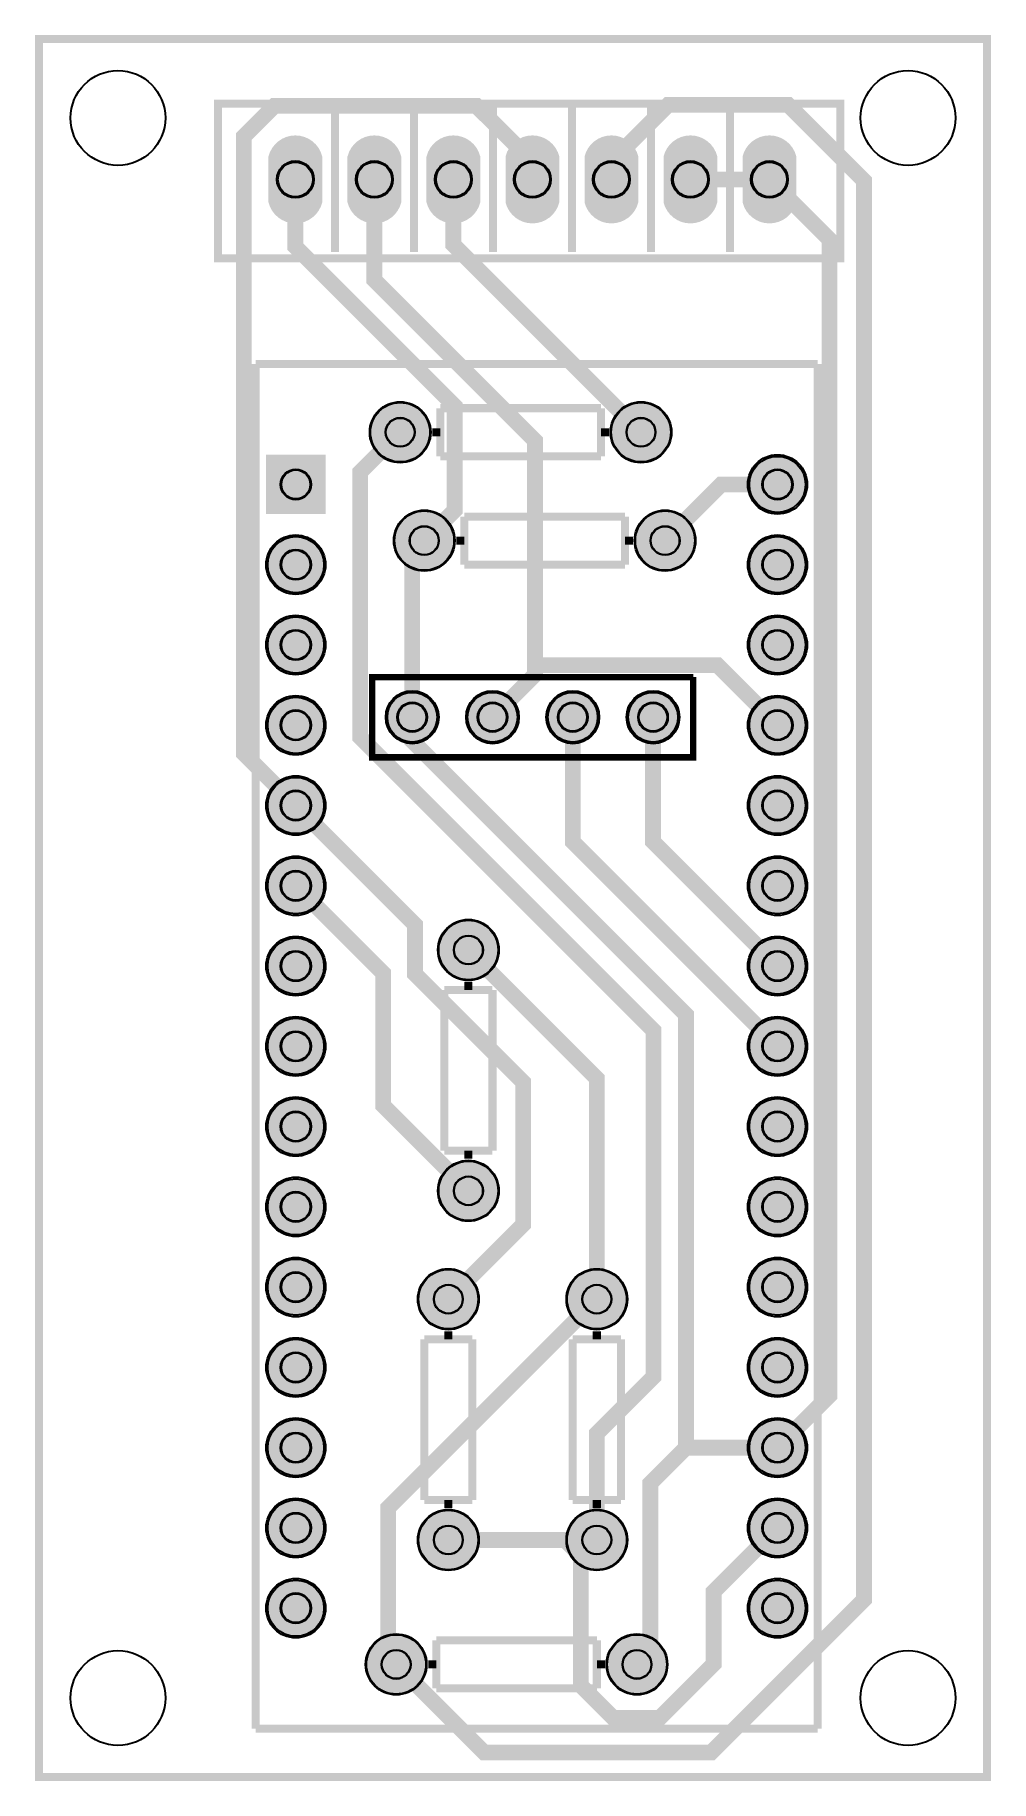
# Model space of a CAD drawing. Header units: millimetres. Extents: x -0.1 to 30.1, y -55.1 to 0.1.
import ezdxf

# ---------------------------------------------------------------- set-up
doc = ezdxf.new("R2010")
doc.units = ezdxf.units.MM
for name, color, linetype, true_color in [('BoardOutLine', 7, 'Continuous', 0xff00ff), ('BottomLayer', 7, 'Continuous', 0x0000ff), ('BottomSilkLayer', 7, 'Continuous', 0x66cc33), ('BottomSolderMaskLayer', 7, 'Continuous', 0xaa00ff), ('Multi-Layer', 7, 'Continuous', 0xc0c0c0), ('TopSilkLayer', 7, 'Continuous', 0xffcc00), ('TopSolderMaskLayer', 7, 'Continuous', 0x800080)]:
    doc.layers.add(name, color=color, linetype=linetype, true_color=true_color)

msp = doc.modelspace()

# ---------------------------------------------------------------- hatches: boundary and pattern name
at = {"layer": 'BottomSolderMaskLayer'}
for points in [[(8.965, -5.169, -0.785398), (7.263, -5.169), (7.263, -3.721, -0.785398), (8.965, -3.721)], [(11.465, -5.169, -0.785398), (9.763, -5.169), (9.763, -3.721, -0.785398), (11.465, -3.721)], [(13.965, -5.169, -0.785398), (12.263, -5.169), (12.263, -3.721, -0.785398), (13.965, -3.721)], [(16.465, -5.169, -0.785398), (14.763, -5.169), (14.763, -3.721, -0.785398), (16.465, -3.721)], [(18.965, -5.169, -0.785398), (17.263, -5.169), (17.263, -3.721, -0.785398), (18.965, -3.721)], [(21.465, -5.169, -0.785398), (19.763, -5.169), (19.763, -3.721, -0.785398), (21.465, -3.721)], [(23.965, -5.169, -0.785398), (22.263, -5.169), (22.263, -3.721, -0.785398), (23.965, -3.721)], [(10.465, -12.446, 1), (12.395, -12.446, 1)], [(18.085, -12.446, 1), (20.015, -12.446, 1)], [(9.068, -13.157), (9.068, -15.037), (7.188, -15.037), (7.188, -13.157)], [(22.428, -14.097, 1), (24.308, -14.097, 1)], [(11.227, -15.875, 1), (13.157, -15.875, 1)], [(18.847, -15.875, 1), (20.777, -15.875, 1)], [(7.188, -16.637, 1), (9.068, -16.637, 1)], [(22.428, -16.637, 1), (24.308, -16.637, 1)], [(7.188, -19.177, 1), (9.068, -19.177, 1)], [(22.428, -19.177, 1), (24.308, -19.177, 1)], [(7.188, -21.717, 1), (9.068, -21.717, 1)], [(10.973, -21.463, 1), (12.649, -21.463, 1)], [(13.513, -21.463, 1), (15.189, -21.463, 1)], [(16.053, -21.463, 1), (17.729, -21.463, 1)], [(18.593, -21.463, 1), (20.269, -21.463, 1)], [(22.428, -21.717, 1), (24.308, -21.717, 1)], [(7.188, -24.257, 1), (9.068, -24.257, 1)], [(22.428, -24.257, 1), (24.308, -24.257, 1)], [(7.188, -26.797, 1), (9.068, -26.797, 1)], [(22.428, -26.797, 1), (24.308, -26.797, 1)], [(12.624, -28.829, 1), (14.554, -28.829, 1)], [(7.188, -29.337, 1), (9.068, -29.337, 1)], [(22.428, -29.337, 1), (24.308, -29.337, 1)], [(7.188, -31.877, 1), (9.068, -31.877, 1)], [(22.428, -31.877, 1), (24.308, -31.877, 1)], [(7.188, -34.417, 1), (9.068, -34.417, 1)], [(22.428, -34.417, 1), (24.308, -34.417, 1)], [(12.624, -36.449, 1), (14.554, -36.449, 1)], [(7.188, -36.957, 1), (9.068, -36.957, 1)], [(22.428, -36.957, 1), (24.308, -36.957, 1)], [(7.188, -39.497, 1), (9.068, -39.497, 1)], [(22.428, -39.497, 1), (24.308, -39.497, 1)], [(11.989, -39.878, 1), (13.919, -39.878, 1)], [(16.688, -39.878, 1), (18.618, -39.878, 1)], [(7.188, -42.037, 1), (9.068, -42.037, 1)], [(22.428, -42.037, 1), (24.308, -42.037, 1)], [(7.188, -44.577, 1), (9.068, -44.577, 1)], [(22.428, -44.577, 1), (24.308, -44.577, 1)], [(7.188, -47.117, 1), (9.068, -47.117, 1)], [(22.428, -47.117, 1), (24.308, -47.117, 1)], [(11.989, -47.498, 1), (13.919, -47.498, 1)], [(16.688, -47.498, 1), (18.618, -47.498, 1)], [(7.188, -49.657, 1), (9.068, -49.657, 1)], [(22.428, -49.657, 1), (24.308, -49.657, 1)], [(10.338, -51.435, 1), (12.268, -51.435, 1)], [(17.958, -51.435, 1), (19.888, -51.435, 1)]]:
    msp.add_hatch(color=256, dxfattribs=at).paths.add_polyline_path(points)
at = {"layer": 'Multi-Layer'}
for points in [[(8.914, -5.145, -0.785398), (7.314, -5.145), (7.314, -3.745, -0.785398), (8.914, -3.745)], [(11.414, -5.145, -0.785398), (9.814, -5.145), (9.814, -3.745, -0.785398), (11.414, -3.745)], [(13.914, -5.145, -0.785398), (12.314, -5.145), (12.314, -3.745, -0.785398), (13.914, -3.745)], [(16.414, -5.145, -0.785398), (14.814, -5.145), (14.814, -3.745, -0.785398), (16.414, -3.745)], [(18.914, -5.145, -0.785398), (17.314, -5.145), (17.314, -3.745, -0.785398), (18.914, -3.745)], [(21.414, -5.145, -0.785398), (19.814, -5.145), (19.814, -3.745, -0.785398), (21.414, -3.745)], [(23.914, -5.145, -0.785398), (22.314, -5.145), (22.314, -3.745, -0.785398), (23.914, -3.745)], [(10.49, -12.446, 1), (12.37, -12.446, 1)], [(18.11, -12.446, 1), (19.99, -12.446, 1)], [(9.017, -13.208), (9.017, -14.986), (7.239, -14.986), (7.239, -13.208)], [(22.479, -14.097, 1), (24.257, -14.097, 1)], [(11.252, -15.875, 1), (13.132, -15.875, 1)], [(18.872, -15.875, 1), (20.752, -15.875, 1)], [(7.239, -16.637, 1), (9.017, -16.637, 1)], [(22.479, -16.637, 1), (24.257, -16.637, 1)], [(7.239, -19.177, 1), (9.017, -19.177, 1)], [(22.479, -19.177, 1), (24.257, -19.177, 1)], [(7.239, -21.717, 1), (9.017, -21.717, 1)], [(11.024, -21.463, 1), (12.598, -21.463, 1)], [(13.564, -21.463, 1), (15.138, -21.463, 1)], [(16.104, -21.463, 1), (17.678, -21.463, 1)], [(18.644, -21.463, 1), (20.218, -21.463, 1)], [(22.479, -21.717, 1), (24.257, -21.717, 1)], [(7.239, -24.257, 1), (9.017, -24.257, 1)], [(22.479, -24.257, 1), (24.257, -24.257, 1)], [(7.239, -26.797, 1), (9.017, -26.797, 1)], [(22.479, -26.797, 1), (24.257, -26.797, 1)], [(12.649, -28.829, 1), (14.529, -28.829, 1)], [(7.239, -29.337, 1), (9.017, -29.337, 1)], [(22.479, -29.337, 1), (24.257, -29.337, 1)], [(7.239, -31.877, 1), (9.017, -31.877, 1)], [(22.479, -31.877, 1), (24.257, -31.877, 1)], [(7.239, -34.417, 1), (9.017, -34.417, 1)], [(22.479, -34.417, 1), (24.257, -34.417, 1)], [(12.649, -36.449, 1), (14.529, -36.449, 1)], [(7.239, -36.957, 1), (9.017, -36.957, 1)], [(22.479, -36.957, 1), (24.257, -36.957, 1)], [(7.239, -39.497, 1), (9.017, -39.497, 1)], [(22.479, -39.497, 1), (24.257, -39.497, 1)], [(12.014, -39.878, 1), (13.894, -39.878, 1)], [(16.713, -39.878, 1), (18.593, -39.878, 1)], [(7.239, -42.037, 1), (9.017, -42.037, 1)], [(22.479, -42.037, 1), (24.257, -42.037, 1)], [(7.239, -44.577, 1), (9.017, -44.577, 1)], [(22.479, -44.577, 1), (24.257, -44.577, 1)], [(7.239, -47.117, 1), (9.017, -47.117, 1)], [(22.479, -47.117, 1), (24.257, -47.117, 1)], [(12.014, -47.498, 1), (13.894, -47.498, 1)], [(16.713, -47.498, 1), (18.593, -47.498, 1)], [(7.239, -49.657, 1), (9.017, -49.657, 1)], [(22.479, -49.657, 1), (24.257, -49.657, 1)], [(10.363, -51.435, 1), (12.243, -51.435, 1)], [(17.983, -51.435, 1), (19.863, -51.435, 1)]]:
    msp.add_hatch(color=256, dxfattribs=at).paths.add_polyline_path(points)
at = {"layer": 'TopSolderMaskLayer'}
for points in [[(8.965, -5.169, -0.785398), (7.263, -5.169), (7.263, -3.721, -0.785398), (8.965, -3.721)], [(11.465, -5.169, -0.785398), (9.763, -5.169), (9.763, -3.721, -0.785398), (11.465, -3.721)], [(13.965, -5.169, -0.785398), (12.263, -5.169), (12.263, -3.721, -0.785398), (13.965, -3.721)], [(16.465, -5.169, -0.785398), (14.763, -5.169), (14.763, -3.721, -0.785398), (16.465, -3.721)], [(18.965, -5.169, -0.785398), (17.263, -5.169), (17.263, -3.721, -0.785398), (18.965, -3.721)], [(21.465, -5.169, -0.785398), (19.763, -5.169), (19.763, -3.721, -0.785398), (21.465, -3.721)], [(23.965, -5.169, -0.785398), (22.263, -5.169), (22.263, -3.721, -0.785398), (23.965, -3.721)], [(10.465, -12.446, 1), (12.395, -12.446, 1)], [(18.085, -12.446, 1), (20.015, -12.446, 1)], [(9.068, -13.157), (9.068, -15.037), (7.188, -15.037), (7.188, -13.157)], [(22.428, -14.097, 1), (24.308, -14.097, 1)], [(11.227, -15.875, 1), (13.157, -15.875, 1)], [(18.847, -15.875, 1), (20.777, -15.875, 1)], [(7.188, -16.637, 1), (9.068, -16.637, 1)], [(22.428, -16.637, 1), (24.308, -16.637, 1)], [(7.188, -19.177, 1), (9.068, -19.177, 1)], [(22.428, -19.177, 1), (24.308, -19.177, 1)], [(7.188, -21.717, 1), (9.068, -21.717, 1)], [(10.973, -21.463, 1), (12.649, -21.463, 1)], [(13.513, -21.463, 1), (15.189, -21.463, 1)], [(16.053, -21.463, 1), (17.729, -21.463, 1)], [(18.593, -21.463, 1), (20.269, -21.463, 1)], [(22.428, -21.717, 1), (24.308, -21.717, 1)], [(7.188, -24.257, 1), (9.068, -24.257, 1)], [(22.428, -24.257, 1), (24.308, -24.257, 1)], [(7.188, -26.797, 1), (9.068, -26.797, 1)], [(22.428, -26.797, 1), (24.308, -26.797, 1)], [(12.624, -28.829, 1), (14.554, -28.829, 1)], [(7.188, -29.337, 1), (9.068, -29.337, 1)], [(22.428, -29.337, 1), (24.308, -29.337, 1)], [(7.188, -31.877, 1), (9.068, -31.877, 1)], [(22.428, -31.877, 1), (24.308, -31.877, 1)], [(7.188, -34.417, 1), (9.068, -34.417, 1)], [(22.428, -34.417, 1), (24.308, -34.417, 1)], [(12.624, -36.449, 1), (14.554, -36.449, 1)], [(7.188, -36.957, 1), (9.068, -36.957, 1)], [(22.428, -36.957, 1), (24.308, -36.957, 1)], [(7.188, -39.497, 1), (9.068, -39.497, 1)], [(22.428, -39.497, 1), (24.308, -39.497, 1)], [(11.989, -39.878, 1), (13.919, -39.878, 1)], [(16.688, -39.878, 1), (18.618, -39.878, 1)], [(7.188, -42.037, 1), (9.068, -42.037, 1)], [(22.428, -42.037, 1), (24.308, -42.037, 1)], [(7.188, -44.577, 1), (9.068, -44.577, 1)], [(22.428, -44.577, 1), (24.308, -44.577, 1)], [(7.188, -47.117, 1), (9.068, -47.117, 1)], [(22.428, -47.117, 1), (24.308, -47.117, 1)], [(11.989, -47.498, 1), (13.919, -47.498, 1)], [(16.688, -47.498, 1), (18.618, -47.498, 1)], [(7.188, -49.657, 1), (9.068, -49.657, 1)], [(22.428, -49.657, 1), (24.308, -49.657, 1)], [(10.338, -51.435, 1), (12.268, -51.435, 1)], [(17.958, -51.435, 1), (19.888, -51.435, 1)]]:
    msp.add_hatch(color=256, dxfattribs=at).paths.add_polyline_path(points)

# ---------------------------------------------------------------- linework, layer by layer
at = {"layer": 'BoardOutLine', "const_width": 0.254}
msp.add_lwpolyline([(0, 0), (30, 0), (30, -55), (0, -55), (0, 0)], close=True, dxfattribs=at)
at = {"layer": 'BottomLayer', "const_width": 0.5}
for points in [[(15.614, -4.445), (15.614, -3.89), (13.84, -2.117), (7.457, -2.117), (6.486, -3.088), (6.486, -22.615), (8.128, -24.257)], [(18.114, -4.445), (18.114, -3.882), (19.908, -2.088), (23.706, -2.088), (26.107, -4.489), (26.107, -49.384), (21.269, -54.222), (14.09, -54.222), (11.303, -51.435)], [(12.192, -15.875), (13.155, -14.912), (13.155, -11.62), (8.114, -6.579), (8.114, -4.445)], [(15.694, -19.815), (15.694, -12.712), (10.614, -7.632), (10.614, -4.445)], [(19.05, -12.446), (13.114, -6.51), (13.114, -4.445)], [(20.614, -4.445), (23.114, -4.445)], [(23.114, -4.445), (25.012, -6.343), (25.012, -42.933), (23.368, -44.577)], [(11.43, -12.446), (10.167, -13.709), (10.167, -22.094), (19.448, -31.375), (19.448, -42.334), (17.653, -44.129), (17.653, -47.498)], [(19.812, -15.875), (21.59, -14.097), (23.368, -14.097)], [(11.811, -21.463), (11.811, -16.256), (12.192, -15.875)], [(14.351, -21.463), (15.694, -20.12), (15.694, -19.815)], [(15.694, -19.815), (21.466, -19.815), (23.368, -21.717)], [(20.474, -44.577), (20.474, -30.874), (11.811, -22.212), (11.811, -21.463)], [(16.891, -21.463), (16.891, -25.4), (23.368, -31.877)], [(23.368, -29.337), (19.431, -25.4), (19.431, -21.463)], [(12.954, -39.878), (15.321, -37.511), (15.321, -33.014), (11.897, -29.59), (11.897, -28.026), (8.128, -24.257)], [(8.128, -26.797), (10.89, -29.559), (10.89, -33.75), (13.589, -36.449)], [(17.653, -39.878), (17.653, -32.893), (13.589, -28.829)], [(17.653, -39.878), (11.053, -46.478), (11.053, -51.185), (11.303, -51.435)], [(18.923, -51.435), (19.345, -51.013), (19.345, -45.706), (20.474, -44.577)], [(20.474, -44.577), (23.368, -44.577)], [(17.149, -48.002), (17.149, -52.108), (18.173, -53.132), (19.643, -53.132), (21.348, -51.426), (21.348, -49.137), (23.368, -47.117)], [(12.954, -47.498), (16.644, -47.498), (17.149, -48.002)], [(17.653, -47.498), (17.149, -48.002)]]:
    msp.add_lwpolyline(points, dxfattribs=at)
at = {"layer": 'BottomSilkLayer', "const_width": 0.254}
for points in [[(9.364, -6.745), (9.364, -2.173)], [(11.864, -6.745), (11.864, -2.173)], [(14.364, -6.745), (14.364, -2.173)], [(16.864, -6.745), (16.864, -2.173)], [(19.364, -6.745), (19.364, -2.173)], [(21.864, -6.745), (21.864, -2.173)]]:
    msp.add_lwpolyline(points, dxfattribs=at)
at = {"layer": 'BottomSolderMaskLayer'}
for centre, radius in [((8.114, -4.445), 0.585), ((10.614, -4.445), 0.585), ((13.114, -4.445), 0.585), ((15.614, -4.445), 0.585), ((18.114, -4.445), 0.585), ((20.614, -4.445), 0.585), ((23.114, -4.445), 0.585), ((11.43, -12.446), 0.965), ((19.05, -12.446), 0.965), ((11.43, -12.446), 0.462), ((19.05, -12.446), 0.462), ((23.368, -14.097), 0.94), ((8.128, -14.097), 0.483), ((23.368, -14.097), 0.483), ((12.192, -15.875), 0.965), ((19.812, -15.875), 0.965), ((12.192, -15.875), 0.462), ((19.812, -15.875), 0.462), ((8.128, -16.637), 0.94), ((23.368, -16.637), 0.94), ((8.128, -16.637), 0.483), ((23.368, -16.637), 0.483), ((8.128, -19.177), 0.94), ((8.128, -19.177), 0.483), ((23.368, -19.177), 0.94), ((23.368, -19.177), 0.483), ((8.128, -21.717), 0.94), ((11.811, -21.463), 0.838), ((11.811, -21.463), 0.473), ((14.351, -21.463), 0.838), ((14.351, -21.463), 0.473), ((16.891, -21.463), 0.838), ((16.891, -21.463), 0.473), ((19.431, -21.463), 0.838), ((19.431, -21.463), 0.473), ((23.368, -21.717), 0.94), ((8.128, -21.717), 0.483), ((23.368, -21.717), 0.483), ((8.128, -24.257), 0.94), ((23.368, -24.257), 0.94), ((8.128, -24.257), 0.483), ((23.368, -24.257), 0.483), ((8.128, -26.797), 0.94), ((23.368, -26.797), 0.94), ((8.128, -26.797), 0.483), ((23.368, -26.797), 0.483), ((13.589, -28.829), 0.965), ((8.128, -29.337), 0.94), ((13.589, -28.829), 0.462), ((23.368, -29.337), 0.94), ((8.128, -29.337), 0.483), ((23.368, -29.337), 0.483), ((8.128, -31.877), 0.94), ((23.368, -31.877), 0.94), ((8.128, -31.877), 0.483), ((23.368, -31.877), 0.483), ((8.128, -34.417), 0.94), ((23.368, -34.417), 0.94), ((8.128, -34.417), 0.483), ((23.368, -34.417), 0.483), ((13.589, -36.449), 0.965), ((8.128, -36.957), 0.94), ((13.589, -36.449), 0.462), ((23.368, -36.957), 0.94), ((8.128, -36.957), 0.483), ((23.368, -36.957), 0.483), ((8.128, -39.497), 0.94), ((23.368, -39.497), 0.94), ((8.128, -39.497), 0.483), ((12.954, -39.878), 0.965), ((17.653, -39.878), 0.965), ((23.368, -39.497), 0.483), ((12.954, -39.878), 0.462), ((17.653, -39.878), 0.462), ((8.128, -42.037), 0.94), ((23.368, -42.037), 0.94), ((8.128, -42.037), 0.483), ((23.368, -42.037), 0.483), ((8.128, -44.577), 0.94), ((23.368, -44.577), 0.94), ((8.128, -44.577), 0.483), ((23.368, -44.577), 0.483), ((8.128, -47.117), 0.94), ((23.368, -47.117), 0.94), ((8.128, -47.117), 0.483), ((12.954, -47.498), 0.965), ((17.653, -47.498), 0.965), ((23.368, -47.117), 0.483), ((12.954, -47.498), 0.462), ((17.653, -47.498), 0.462), ((8.128, -49.657), 0.94), ((8.128, -49.657), 0.483), ((23.368, -49.657), 0.94), ((23.368, -49.657), 0.483), ((11.303, -51.435), 0.965), ((18.923, -51.435), 0.965), ((11.303, -51.435), 0.462), ((18.923, -51.435), 0.462)]:
    msp.add_circle(centre, radius, dxfattribs=at)
at = {"layer": 'Multi-Layer'}
for centre, radius in [((2.5, -2.5), 1.5), ((27.5, -2.5), 1.5), ((8.114, -4.445), 0.55), ((10.614, -4.445), 0.55), ((13.114, -4.445), 0.55), ((15.614, -4.445), 0.55), ((18.114, -4.445), 0.55), ((20.614, -4.445), 0.55), ((23.114, -4.445), 0.55), ((11.43, -12.446), 0.94), ((19.05, -12.446), 0.94), ((11.43, -12.446), 0.45), ((19.05, -12.446), 0.45), ((23.368, -14.097), 0.889), ((8.128, -14.097), 0.457), ((23.368, -14.097), 0.457), ((12.192, -15.875), 0.94), ((12.192, -15.875), 0.45), ((19.812, -15.875), 0.94), ((19.812, -15.875), 0.45), ((8.128, -16.637), 0.889), ((23.368, -16.637), 0.889), ((8.128, -16.637), 0.457), ((23.368, -16.637), 0.457), ((8.128, -19.177), 0.889), ((8.128, -19.177), 0.457), ((23.368, -19.177), 0.889), ((23.368, -19.177), 0.457), ((8.128, -21.717), 0.889), ((11.811, -21.463), 0.787), ((14.351, -21.463), 0.787), ((16.891, -21.463), 0.787), ((19.431, -21.463), 0.787), ((23.368, -21.717), 0.889), ((8.128, -21.717), 0.457), ((11.811, -21.463), 0.445), ((14.351, -21.463), 0.445), ((16.891, -21.463), 0.445), ((19.431, -21.463), 0.445), ((23.368, -21.717), 0.457), ((8.128, -24.257), 0.889), ((23.368, -24.257), 0.889), ((8.128, -24.257), 0.457), ((23.368, -24.257), 0.457), ((8.128, -26.797), 0.889), ((23.368, -26.797), 0.889), ((8.128, -26.797), 0.457), ((23.368, -26.797), 0.457), ((13.589, -28.829), 0.94), ((8.128, -29.337), 0.889), ((13.589, -28.829), 0.45), ((23.368, -29.337), 0.889), ((8.128, -29.337), 0.457), ((23.368, -29.337), 0.457), ((8.128, -31.877), 0.889), ((8.128, -31.877), 0.457), ((23.368, -31.877), 0.889), ((23.368, -31.877), 0.457), ((8.128, -34.417), 0.889), ((23.368, -34.417), 0.889), ((8.128, -34.417), 0.457), ((23.368, -34.417), 0.457), ((13.589, -36.449), 0.94), ((8.128, -36.957), 0.889), ((13.589, -36.449), 0.45), ((23.368, -36.957), 0.889), ((8.128, -36.957), 0.457), ((23.368, -36.957), 0.457), ((8.128, -39.497), 0.889), ((23.368, -39.497), 0.889), ((8.128, -39.497), 0.457), ((12.954, -39.878), 0.94), ((17.653, -39.878), 0.94), ((23.368, -39.497), 0.457), ((12.954, -39.878), 0.45), ((17.653, -39.878), 0.45), ((8.128, -42.037), 0.889), ((23.368, -42.037), 0.889), ((8.128, -42.037), 0.457), ((23.368, -42.037), 0.457), ((8.128, -44.577), 0.889), ((8.128, -44.577), 0.457), ((23.368, -44.577), 0.889), ((23.368, -44.577), 0.457), ((8.128, -47.117), 0.889), ((23.368, -47.117), 0.889), ((8.128, -47.117), 0.457), ((12.954, -47.498), 0.94), ((17.653, -47.498), 0.94), ((23.368, -47.117), 0.457), ((12.954, -47.498), 0.45), ((17.653, -47.498), 0.45), ((8.128, -49.657), 0.889), ((23.368, -49.657), 0.889), ((8.128, -49.657), 0.457), ((23.368, -49.657), 0.457), ((11.303, -51.435), 0.94), ((18.923, -51.435), 0.94), ((2.5, -52.5), 1.5), ((11.303, -51.435), 0.45), ((18.923, -51.435), 0.45), ((27.5, -52.5), 1.5)]:
    msp.add_circle(centre, radius, dxfattribs=at)
at = {"layer": 'TopSilkLayer', "const_width": 0.254}
msp.add_lwpolyline([(25.358, -6.945), (5.664, -6.945), (5.664, -2.045), (25.358, -2.045), (25.358, -6.945)], close=True, dxfattribs=at)
at = {"layer": 'TopSilkLayer'}
for points, const_width in [([(24.638, -10.287), (6.858, -10.287)], 0.254), ([(6.858, -10.287), (6.858, -53.467)], 0.254), ([(24.638, -53.467), (24.638, -10.287)], 0.254), ([(12.7, -12.446), (12.7, -11.684)], 0.254), ([(12.7, -11.684), (17.78, -11.684)], 0.254), ([(17.78, -11.684), (17.78, -12.446)], 0.254), ([(12.7, -12.446), (12.446, -12.446)], 0.254), ([(12.7, -13.208), (12.7, -12.446)], 0.254), ([(17.78, -12.446), (18.034, -12.446)], 0.254), ([(17.78, -12.446), (17.78, -13.208)], 0.254), ([(17.78, -13.208), (12.7, -13.208)], 0.254), ([(13.462, -15.113), (18.542, -15.113)], 0.254), ([(13.462, -15.875), (13.462, -15.113)], 0.254), ([(18.542, -15.113), (18.542, -15.875)], 0.254), ([(13.462, -15.875), (13.208, -15.875)], 0.254), ([(13.462, -16.637), (13.462, -15.875)], 0.254), ([(18.542, -15.875), (18.796, -15.875)], 0.254), ([(18.542, -15.875), (18.542, -16.637)], 0.254), ([(18.542, -16.637), (13.462, -16.637)], 0.254), ([(20.701, -20.193), (20.701, -22.733), (10.541, -22.733), (10.541, -20.193), (12.446, -20.193)], 0.203), ([(20.701, -20.193), (12.446, -20.193)], 0.203), ([(13.589, -30.099), (13.589, -29.845)], 0.254), ([(12.827, -30.099), (13.589, -30.099)], 0.254), ([(12.827, -35.179), (12.827, -30.099)], 0.254), ([(13.589, -30.099), (14.351, -30.099)], 0.254), ([(14.351, -30.099), (14.351, -35.179)], 0.254), ([(13.589, -35.179), (12.827, -35.179)], 0.254), ([(13.589, -35.179), (13.589, -35.433)], 0.254), ([(14.351, -35.179), (13.589, -35.179)], 0.254), ([(12.954, -41.148), (12.954, -40.894)], 0.254), ([(17.653, -41.148), (17.653, -40.894)], 0.254), ([(12.192, -41.148), (12.954, -41.148)], 0.254), ([(12.192, -46.228), (12.192, -41.148)], 0.254), ([(12.954, -41.148), (13.716, -41.148)], 0.254), ([(13.716, -41.148), (13.716, -46.228)], 0.254), ([(16.891, -41.148), (17.653, -41.148)], 0.254), ([(16.891, -46.228), (16.891, -41.148)], 0.254), ([(17.653, -41.148), (18.415, -41.148)], 0.254), ([(18.415, -41.148), (18.415, -46.228)], 0.254), ([(12.954, -46.228), (12.192, -46.228)], 0.254), ([(12.954, -46.228), (12.954, -46.482)], 0.254), ([(13.716, -46.228), (12.954, -46.228)], 0.254), ([(17.653, -46.228), (16.891, -46.228)], 0.254), ([(17.653, -46.228), (17.653, -46.482)], 0.254), ([(18.415, -46.228), (17.653, -46.228)], 0.254), ([(12.573, -51.435), (12.573, -50.673)], 0.254), ([(12.573, -50.673), (17.653, -50.673)], 0.254), ([(17.653, -50.673), (17.653, -51.435)], 0.254), ([(12.573, -51.435), (12.319, -51.435)], 0.254), ([(12.573, -52.197), (12.573, -51.435)], 0.254), ([(17.653, -51.435), (17.907, -51.435)], 0.254), ([(17.653, -51.435), (17.653, -52.197)], 0.254), ([(17.653, -52.197), (12.573, -52.197)], 0.254), ([(6.858, -53.467), (24.638, -53.467)], 0.254)]:
    msp.add_lwpolyline(points, dxfattribs=dict(at, const_width=const_width))
at = {"layer": 'TopSolderMaskLayer'}
for centre, radius in [((8.114, -4.445), 0.585), ((10.614, -4.445), 0.585), ((13.114, -4.445), 0.585), ((15.614, -4.445), 0.585), ((18.114, -4.445), 0.585), ((20.614, -4.445), 0.585), ((23.114, -4.445), 0.585), ((11.43, -12.446), 0.965), ((19.05, -12.446), 0.965), ((11.43, -12.446), 0.462), ((19.05, -12.446), 0.462), ((23.368, -14.097), 0.94), ((8.128, -14.097), 0.483), ((23.368, -14.097), 0.483), ((12.192, -15.875), 0.965), ((19.812, -15.875), 0.965), ((12.192, -15.875), 0.462), ((19.812, -15.875), 0.462), ((8.128, -16.637), 0.94), ((23.368, -16.637), 0.94), ((8.128, -16.637), 0.483), ((23.368, -16.637), 0.483), ((8.128, -19.177), 0.94), ((8.128, -19.177), 0.483), ((23.368, -19.177), 0.94), ((23.368, -19.177), 0.483), ((8.128, -21.717), 0.94), ((11.811, -21.463), 0.838), ((11.811, -21.463), 0.473), ((14.351, -21.463), 0.838), ((14.351, -21.463), 0.473), ((16.891, -21.463), 0.838), ((16.891, -21.463), 0.473), ((19.431, -21.463), 0.838), ((19.431, -21.463), 0.473), ((23.368, -21.717), 0.94), ((8.128, -21.717), 0.483), ((23.368, -21.717), 0.483), ((8.128, -24.257), 0.94), ((23.368, -24.257), 0.94), ((8.128, -24.257), 0.483), ((23.368, -24.257), 0.483), ((8.128, -26.797), 0.94), ((23.368, -26.797), 0.94), ((8.128, -26.797), 0.483), ((23.368, -26.797), 0.483), ((13.589, -28.829), 0.965), ((8.128, -29.337), 0.94), ((13.589, -28.829), 0.462), ((23.368, -29.337), 0.94), ((8.128, -29.337), 0.483), ((23.368, -29.337), 0.483), ((8.128, -31.877), 0.94), ((23.368, -31.877), 0.94), ((8.128, -31.877), 0.483), ((23.368, -31.877), 0.483), ((8.128, -34.417), 0.94), ((23.368, -34.417), 0.94), ((8.128, -34.417), 0.483), ((23.368, -34.417), 0.483), ((13.589, -36.449), 0.965), ((8.128, -36.957), 0.94), ((13.589, -36.449), 0.462), ((23.368, -36.957), 0.94), ((8.128, -36.957), 0.483), ((23.368, -36.957), 0.483), ((8.128, -39.497), 0.94), ((23.368, -39.497), 0.94), ((8.128, -39.497), 0.483), ((12.954, -39.878), 0.965), ((17.653, -39.878), 0.965), ((23.368, -39.497), 0.483), ((12.954, -39.878), 0.462), ((17.653, -39.878), 0.462), ((8.128, -42.037), 0.94), ((23.368, -42.037), 0.94), ((8.128, -42.037), 0.483), ((23.368, -42.037), 0.483), ((8.128, -44.577), 0.94), ((23.368, -44.577), 0.94), ((8.128, -44.577), 0.483), ((23.368, -44.577), 0.483), ((8.128, -47.117), 0.94), ((23.368, -47.117), 0.94), ((8.128, -47.117), 0.483), ((12.954, -47.498), 0.965), ((17.653, -47.498), 0.965), ((23.368, -47.117), 0.483), ((12.954, -47.498), 0.462), ((17.653, -47.498), 0.462), ((8.128, -49.657), 0.94), ((8.128, -49.657), 0.483), ((23.368, -49.657), 0.94), ((23.368, -49.657), 0.483), ((11.303, -51.435), 0.965), ((18.923, -51.435), 0.965), ((11.303, -51.435), 0.462), ((18.923, -51.435), 0.462)]:
    msp.add_circle(centre, radius, dxfattribs=at)

doc.saveas('drawing.dxf')
